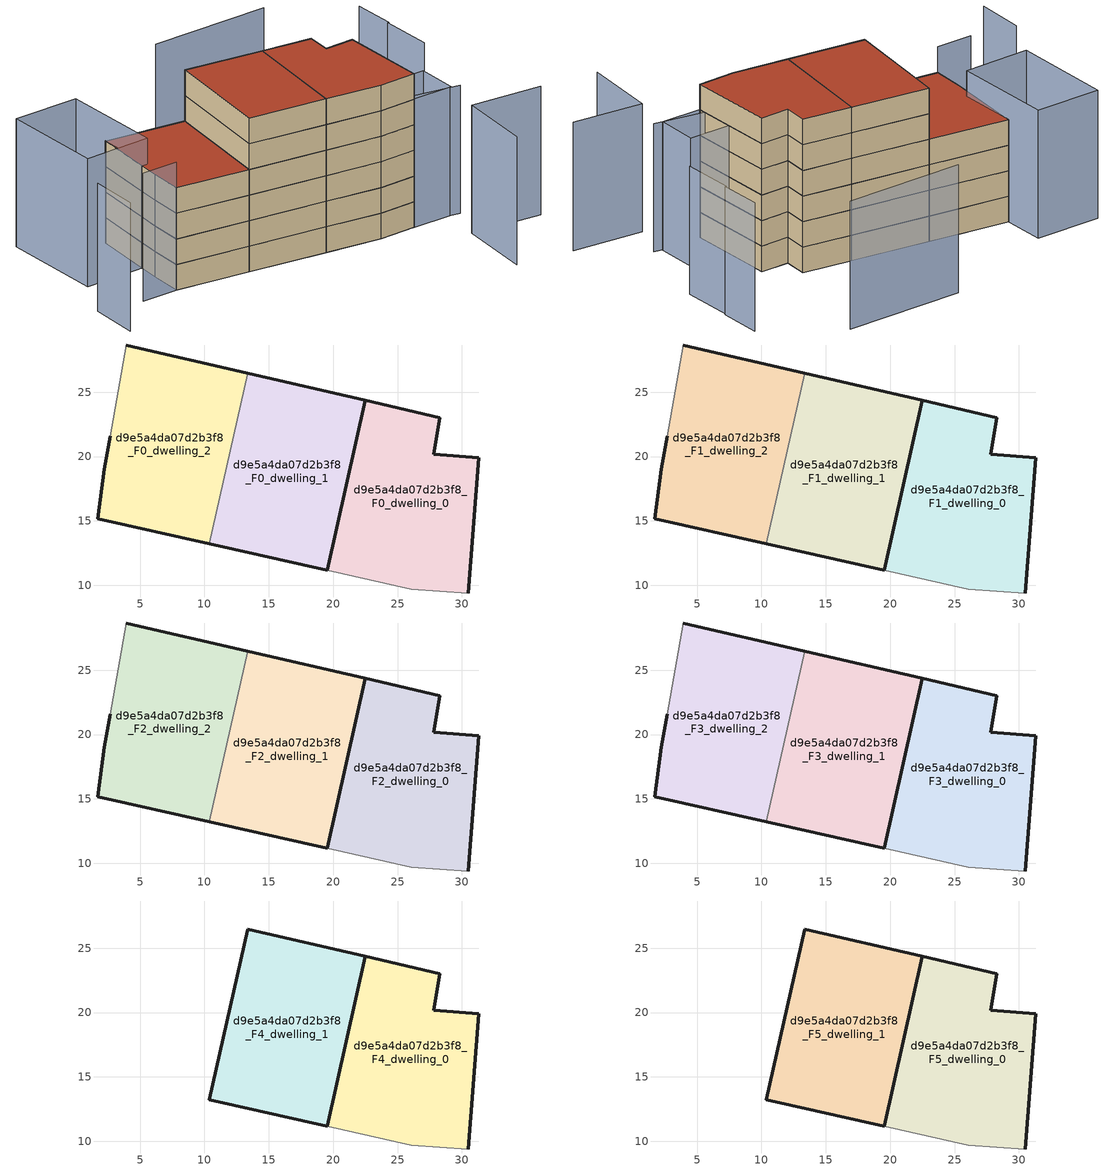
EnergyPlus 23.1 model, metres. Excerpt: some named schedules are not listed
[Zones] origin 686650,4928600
d9e5a4da07d2b3f8_F0_dwelling_0
 floor ground (EU_floor_Construction): 30.49,9.4 31.3,19.9 27.82,20.18 28.29,23.03 22.5,24.37 19.53,11.16 26.06,9.7 z0
 wall outside (EU_wall_Construction): 19.53,11.16 22.5,24.37 28.29,23.03 27.82,20.18 31.3,19.9 30.49,9.4 z0:3
 wall adiabatic (EU_wall_Construction): 30.49,9.4 26.06,9.7 19.53,11.16 z0:3
d9e5a4da07d2b3f8_F0_dwelling_1
 floor ground (EU_floor_Construction): 19.53,11.16 22.5,24.37 13.35,26.49 10.37,13.22 z0
 wall outside (EU_wall_Construction): 13.35,26.49 22.5,24.37 19.53,11.16 10.37,13.22 z0:3
 wall to d9e5a4da07d2b3f8_F0_dwelling_2 (EU_wall_Construction): 10.37,13.22 13.35,26.49 z0:3
d9e5a4da07d2b3f8_F0_dwelling_2
 floor ground (EU_floor_Construction): 10.37,13.22 13.35,26.49 3.94,28.67 2.66,21.59 2.2,19.02 1.72,15.17 z0
 wall outside (EU_wall_Construction): 10.37,13.22 1.72,15.17 2.2,19.02 2.66,21.59 / 3.94,28.67 13.35,26.49 z0:3
 wall adiabatic (EU_wall_Construction): 2.66,21.59 3.94,28.67 z0:3
d9e5a4da07d2b3f8_F1_dwelling_0
 floor to d9e5a4da07d2b3f8_F0_dwelling_0 (EU_floor_Construction): 30.49,9.4 31.3,19.9 27.82,20.18 28.29,23.03 22.5,24.37 19.53,11.16 26.06,9.7 z3
 wall outside (EU_wall_Construction): 19.53,11.16 22.5,24.37 28.29,23.03 27.82,20.18 31.3,19.9 30.49,9.4 z3:6
 wall adiabatic (EU_wall_Construction): 30.49,9.4 26.06,9.7 19.53,11.16 z3:6
d9e5a4da07d2b3f8_F1_dwelling_1
 floor to d9e5a4da07d2b3f8_F0_dwelling_1 (EU_floor_Construction): 19.53,11.16 22.5,24.37 13.35,26.49 10.37,13.22 z3
 wall outside (EU_wall_Construction): 13.35,26.49 22.5,24.37 19.53,11.16 10.37,13.22 z3:6
 wall to d9e5a4da07d2b3f8_F1_dwelling_2 (EU_wall_Construction): 10.37,13.22 13.35,26.49 z3:6
d9e5a4da07d2b3f8_F1_dwelling_2
 floor to d9e5a4da07d2b3f8_F0_dwelling_2 (EU_floor_Construction): 10.37,13.22 13.35,26.49 3.94,28.67 2.66,21.59 2.2,19.02 1.72,15.17 z3
 wall outside (EU_wall_Construction): 10.37,13.22 1.72,15.17 2.2,19.02 2.66,21.59 / 3.94,28.67 13.35,26.49 z3:6
 wall adiabatic (EU_wall_Construction): 2.66,21.59 3.94,28.67 z3:6
d9e5a4da07d2b3f8_F2_dwelling_0
 floor to d9e5a4da07d2b3f8_F1_dwelling_0 (EU_floor_Construction): 30.49,9.4 31.3,19.9 27.82,20.18 28.29,23.03 22.5,24.37 19.53,11.16 26.06,9.7 z6
 wall outside (EU_wall_Construction): 19.53,11.16 22.5,24.37 28.29,23.03 27.82,20.18 31.3,19.9 30.49,9.4 z6:9
 wall adiabatic (EU_wall_Construction): 30.49,9.4 26.06,9.7 19.53,11.16 z6:9
d9e5a4da07d2b3f8_F2_dwelling_1
 floor to d9e5a4da07d2b3f8_F1_dwelling_1 (EU_floor_Construction): 19.53,11.16 22.5,24.37 13.35,26.49 10.37,13.22 z6
 wall outside (EU_wall_Construction): 13.35,26.49 22.5,24.37 19.53,11.16 10.37,13.22 z6:9
 wall to d9e5a4da07d2b3f8_F2_dwelling_2 (EU_wall_Construction): 10.37,13.22 13.35,26.49 z6:9
d9e5a4da07d2b3f8_F2_dwelling_2
 floor to d9e5a4da07d2b3f8_F1_dwelling_2 (EU_floor_Construction): 10.37,13.22 13.35,26.49 3.94,28.67 2.66,21.59 2.2,19.02 1.72,15.17 z6
 wall outside (EU_wall_Construction): 10.37,13.22 1.72,15.17 2.2,19.02 2.66,21.59 / 3.94,28.67 13.35,26.49 z6:9
 wall adiabatic (EU_wall_Construction): 2.66,21.59 3.94,28.67 z6:9
d9e5a4da07d2b3f8_F3_dwelling_0
 floor to d9e5a4da07d2b3f8_F2_dwelling_0 (EU_floor_Construction): 30.49,9.4 31.3,19.9 27.82,20.18 28.29,23.03 22.5,24.37 19.53,11.16 26.06,9.7 z9
 wall outside (EU_wall_Construction): 19.53,11.16 22.5,24.37 28.29,23.03 27.82,20.18 31.3,19.9 30.49,9.4 z9:12
 wall adiabatic (EU_wall_Construction): 30.49,9.4 26.06,9.7 19.53,11.16 z9:12
d9e5a4da07d2b3f8_F3_dwelling_1
 floor to d9e5a4da07d2b3f8_F2_dwelling_1 (EU_floor_Construction): 19.53,11.16 22.5,24.37 13.35,26.49 10.37,13.22 z9
 wall outside (EU_wall_Construction): 13.35,26.49 22.5,24.37 19.53,11.16 10.37,13.22 z9:12
 wall to d9e5a4da07d2b3f8_F3_dwelling_2 (EU_wall_Construction): 10.37,13.22 13.35,26.49 z9:12
d9e5a4da07d2b3f8_F3_dwelling_2
 floor to d9e5a4da07d2b3f8_F2_dwelling_2 (EU_floor_Construction): 10.37,13.22 13.35,26.49 3.94,28.67 2.66,21.59 2.2,19.02 1.72,15.17 z9
 wall outside (EU_wall_Construction): 10.37,13.22 1.72,15.17 2.2,19.02 2.66,21.59 / 3.94,28.67 13.35,26.49 z9:12
 wall adiabatic (EU_wall_Construction): 2.66,21.59 3.94,28.67 z9:12
 roof outside (EU_roof_Construction): 13.35,26.49 10.37,13.22 1.72,15.17 2.2,19.02 2.66,21.59 3.94,28.67 z12
d9e5a4da07d2b3f8_F4_dwelling_0
 floor to d9e5a4da07d2b3f8_F3_dwelling_0 (EU_floor_Construction): 30.49,9.4 31.3,19.9 27.82,20.18 28.29,23.03 22.5,24.37 19.53,11.16 26.06,9.7 z12
 wall outside (EU_wall_Construction): 19.53,11.16 22.5,24.37 28.29,23.03 27.82,20.18 31.3,19.9 30.49,9.4 z12:15
 wall adiabatic (EU_wall_Construction): 30.49,9.4 26.06,9.7 19.53,11.16 z12:15
d9e5a4da07d2b3f8_F4_dwelling_1
 floor to d9e5a4da07d2b3f8_F3_dwelling_1 (EU_floor_Construction): 19.53,11.16 22.5,24.37 13.35,26.49 10.37,13.22 z12
 wall outside (EU_wall_Construction): 10.37,13.22 13.35,26.49 22.5,24.37 19.53,11.16 10.37,13.22 z12:15
d9e5a4da07d2b3f8_F5_dwelling_0
 floor to d9e5a4da07d2b3f8_F4_dwelling_0 (EU_floor_Construction): 30.49,9.4 31.3,19.9 27.82,20.18 28.29,23.03 22.5,24.37 19.53,11.16 26.06,9.7 z15
 wall outside (EU_wall_Construction): 19.53,11.16 22.5,24.37 28.29,23.03 27.82,20.18 31.3,19.9 30.49,9.4 z15:18
 wall adiabatic (EU_wall_Construction): 30.49,9.4 26.06,9.7 19.53,11.16 z15:18
 roof outside (EU_roof_Construction): 28.29,23.03 27.82,20.18 31.3,19.9 30.49,9.4 26.06,9.7 19.53,11.16 22.5,24.37 z18
d9e5a4da07d2b3f8_F5_dwelling_1
 floor to d9e5a4da07d2b3f8_F4_dwelling_1 (EU_floor_Construction): 19.53,11.16 22.5,24.37 13.35,26.49 10.37,13.22 z15
 wall outside (EU_wall_Construction): 10.37,13.22 13.35,26.49 22.5,24.37 19.53,11.16 10.37,13.22 z15:18
 roof outside (EU_roof_Construction): 22.5,24.37 19.53,11.16 10.37,13.22 13.35,26.49 z18
shading: -2.69,15.55 1.72,15.17 / -7.82,17.06 -8.54,11.2 / 33.85,36.4 19.51,37.64 / 30.81,13.89 31.3,19.9 / 40.53,18.69 41.02,24.9 / 41.16,24.88 41.55,29.92 / 18.6,13.51 36.37,8.61 / 32.3,-4.6 33.97,4.22 / 33.97,4.22 42.4,2.61 / -4.54,22.16 -3.58,34.32 / -3.58,34.32 4.34,33.69 / 4.34,33.69 3.37,21.53 / 3.37,21.53 -4.54,22.16 / 30.87,14.27 35.87,13.78 / 35.87,13.78 35.39,8.91 / 35.39,8.91 30.39,9.41 / 30.39,9.41 30.87,14.27 z0:15
[Building]
EU S2 Campaign: North Axis=0; Terrain=City; Solar Distribution=FullExterior
[Site:Location]
Bologna: Latitude=44.5; Longitude=11.25; Time Zone=1; Elevation=37
[SizingPeriod:WeatherFileDays]
AnnualSizingPeriod: Begin Month=1; Begin Day of Month=1; End Month=12; End Day of Month=31; Day of Week for Start Day=Monday; Use Weather File Daylight Saving Period=No; Use Weather File Rain and Snow Indicators=No
[MATERIAL]
EU_InternalMass_Material: Roughness=MediumRough; Thickness=0.1; Conductivity=1; Density=1800; Specific Heat=900; Thermal Absorptance=0.9; Solar Absorptance=0.7; Visible Absorptance=0.7
[MATERIAL:NOMASS] Roughness=MediumRough; Thermal Absorptance=0.9; Solar Absorptance=0.7; Visible Absorptance=0.7
Name | Thermal Resistance
EU_wall_NoMass | 0.905828
EU_roof_NoMass | 0.37593
EU_floor_NoMass | 0.67114
[CONSTRUCTION]
EU_wall_Construction: EU_wall_NoMass
EU_roof_Construction: EU_roof_NoMass
EU_floor_Construction: EU_floor_NoMass
EU_InternalMass_Construction: EU_InternalMass_Material
[ZONE] Type=1; Multiplier=1; Ceiling Height=autocalculate; Floor Area=autocalculate; Part of Total Floor Area=Yes
Name | Volume
d9e5a4da07d2b3f8_F0_dwelling_0 | 381.887
d9e5a4da07d2b3f8_F1_dwelling_0; d9e5a4da07d2b3f8_F2_dwelling_0; d9e5a4da07d2b3f8_F3_dwelling_0; d9e5a4da07d2b3f8_F4_dwelling_0; d9e5a4da07d2b3f8_F5_dwelling_0 | 381.885
d9e5a4da07d2b3f8_F0_dwelling_1 | 381.876
d9e5a4da07d2b3f8_F1_dwelling_1; d9e5a4da07d2b3f8_F2_dwelling_1; d9e5a4da07d2b3f8_F3_dwelling_1; d9e5a4da07d2b3f8_F4_dwelling_1; d9e5a4da07d2b3f8_F5_dwelling_1 | 381.877
d9e5a4da07d2b3f8_F0_dwelling_2; d9e5a4da07d2b3f8_F1_dwelling_2; d9e5a4da07d2b3f8_F2_dwelling_2; d9e5a4da07d2b3f8_F3_dwelling_2 | 381.902
[INTERNALMASS] Construction=EU_InternalMass_Construction
Name | Zone or ZoneList | Surface Area
d9e5a4da07d2b3f8_F0_dwelling_0_EU_InternalMass | d9e5a4da07d2b3f8_F0_dwelling_0 | 127.295
d9e5a4da07d2b3f8_F0_dwelling_1_EU_InternalMass | d9e5a4da07d2b3f8_F0_dwelling_1 | 127.292
d9e5a4da07d2b3f8_F0_dwelling_2_EU_InternalMass | d9e5a4da07d2b3f8_F0_dwelling_2 | 127.301
d9e5a4da07d2b3f8_F1_dwelling_0_EU_InternalMass | d9e5a4da07d2b3f8_F1_dwelling_0 | 127.295
d9e5a4da07d2b3f8_F1_dwelling_1_EU_InternalMass | d9e5a4da07d2b3f8_F1_dwelling_1 | 127.292
d9e5a4da07d2b3f8_F1_dwelling_2_EU_InternalMass | d9e5a4da07d2b3f8_F1_dwelling_2 | 127.301
d9e5a4da07d2b3f8_F2_dwelling_0_EU_InternalMass | d9e5a4da07d2b3f8_F2_dwelling_0 | 127.295
d9e5a4da07d2b3f8_F2_dwelling_1_EU_InternalMass | d9e5a4da07d2b3f8_F2_dwelling_1 | 127.292
d9e5a4da07d2b3f8_F2_dwelling_2_EU_InternalMass | d9e5a4da07d2b3f8_F2_dwelling_2 | 127.301
d9e5a4da07d2b3f8_F3_dwelling_0_EU_InternalMass | d9e5a4da07d2b3f8_F3_dwelling_0 | 127.295
d9e5a4da07d2b3f8_F3_dwelling_1_EU_InternalMass | d9e5a4da07d2b3f8_F3_dwelling_1 | 127.292
d9e5a4da07d2b3f8_F3_dwelling_2_EU_InternalMass | d9e5a4da07d2b3f8_F3_dwelling_2 | 127.301
d9e5a4da07d2b3f8_F4_dwelling_0_EU_InternalMass | d9e5a4da07d2b3f8_F4_dwelling_0 | 190.944
d9e5a4da07d2b3f8_F4_dwelling_1_EU_InternalMass | d9e5a4da07d2b3f8_F4_dwelling_1 | 190.946
d9e5a4da07d2b3f8_F5_dwelling_0_EU_InternalMass | d9e5a4da07d2b3f8_F5_dwelling_0 | 190.944
d9e5a4da07d2b3f8_F5_dwelling_1_EU_InternalMass | d9e5a4da07d2b3f8_F5_dwelling_1 | 190.946
[OTHEREQUIPMENT] Fuel Type=Electricity; Design Level Calculation Method=Watts/Area; Power per Zone Floor Area=1; Fraction Latent=0; Fraction Radiant=0; Fraction Lost=0; Carbon Dioxide Generation Rate=0; EndUse Subcategory=EU_Step8_InternalGains
Name | Zone or ZoneList or Space or SpaceList | Schedule
EU_Step8_InternalGain_d9e5a4da07d2b3f8_F0_dwelling_0_f000 | d9e5a4da07d2b3f8_F0_dwelling_0 | EU_Step8_GainSchedule_d9e5a4da07d2b3f8_F0_dwelling_0_f000
EU_Step8_InternalGain_d9e5a4da07d2b3f8_F0_dwelling_1_f000 | d9e5a4da07d2b3f8_F0_dwelling_1 | EU_Step8_GainSchedule_d9e5a4da07d2b3f8_F0_dwelling_1_f000
EU_Step8_InternalGain_d9e5a4da07d2b3f8_F0_dwelling_2_f000 | d9e5a4da07d2b3f8_F0_dwelling_2 | EU_Step8_GainSchedule_d9e5a4da07d2b3f8_F0_dwelling_2_f000
EU_Step8_InternalGain_d9e5a4da07d2b3f8_F1_dwelling_0_f000 | d9e5a4da07d2b3f8_F1_dwelling_0 | EU_Step8_GainSchedule_d9e5a4da07d2b3f8_F1_dwelling_0_f000
EU_Step8_InternalGain_d9e5a4da07d2b3f8_F1_dwelling_1_f000 | d9e5a4da07d2b3f8_F1_dwelling_1 | EU_Step8_GainSchedule_d9e5a4da07d2b3f8_F1_dwelling_1_f000
EU_Step8_InternalGain_d9e5a4da07d2b3f8_F1_dwelling_2_f000 | d9e5a4da07d2b3f8_F1_dwelling_2 | EU_Step8_GainSchedule_d9e5a4da07d2b3f8_F1_dwelling_2_f000
EU_Step8_InternalGain_d9e5a4da07d2b3f8_F2_dwelling_0_f000 | d9e5a4da07d2b3f8_F2_dwelling_0 | EU_Step8_GainSchedule_d9e5a4da07d2b3f8_F2_dwelling_0_f000
EU_Step8_InternalGain_d9e5a4da07d2b3f8_F2_dwelling_1_f000 | d9e5a4da07d2b3f8_F2_dwelling_1 | EU_Step8_GainSchedule_d9e5a4da07d2b3f8_F2_dwelling_1_f000
EU_Step8_InternalGain_d9e5a4da07d2b3f8_F2_dwelling_2_f000 | d9e5a4da07d2b3f8_F2_dwelling_2 | EU_Step8_GainSchedule_d9e5a4da07d2b3f8_F2_dwelling_2_f000
EU_Step8_InternalGain_d9e5a4da07d2b3f8_F3_dwelling_0_f000 | d9e5a4da07d2b3f8_F3_dwelling_0 | EU_Step8_GainSchedule_d9e5a4da07d2b3f8_F3_dwelling_0_f000
EU_Step8_InternalGain_d9e5a4da07d2b3f8_F3_dwelling_1_f000 | d9e5a4da07d2b3f8_F3_dwelling_1 | EU_Step8_GainSchedule_d9e5a4da07d2b3f8_F3_dwelling_1_f000
EU_Step8_InternalGain_d9e5a4da07d2b3f8_F3_dwelling_2_f000 | d9e5a4da07d2b3f8_F3_dwelling_2 | EU_Step8_GainSchedule_d9e5a4da07d2b3f8_F3_dwelling_2_f000
EU_Step8_InternalGain_d9e5a4da07d2b3f8_F4_dwelling_0_f000 | d9e5a4da07d2b3f8_F4_dwelling_0 | EU_Step8_GainSchedule_d9e5a4da07d2b3f8_F4_dwelling_0_f000
EU_Step8_InternalGain_d9e5a4da07d2b3f8_F4_dwelling_1_f000 | d9e5a4da07d2b3f8_F4_dwelling_1 | EU_Step8_GainSchedule_d9e5a4da07d2b3f8_F4_dwelling_1_f000
EU_Step8_InternalGain_d9e5a4da07d2b3f8_F5_dwelling_0_f000 | d9e5a4da07d2b3f8_F5_dwelling_0 | EU_Step8_GainSchedule_d9e5a4da07d2b3f8_F5_dwelling_0_f000
EU_Step8_InternalGain_d9e5a4da07d2b3f8_F5_dwelling_1_f000 | d9e5a4da07d2b3f8_F5_dwelling_1 | EU_Step8_GainSchedule_d9e5a4da07d2b3f8_F5_dwelling_1_f000
[ZONEVENTILATION:DESIGNFLOWRATE] Schedule=EU_AlwaysOn; Design Flow Rate Calculation Method=AirChanges/Hour; Air Changes per Hour=0.73129; Ventilation Type=Natural; Fan Pressure Rise=0; Fan Total Efficiency=1; Constant Term Coefficient=1; Temperature Term Coefficient=0; Velocity Term Coefficient=0; Velocity Squared Term Coefficient=0; Minimum Indoor Temperature=-100; Maximum Indoor Temperature=100; Delta Temperature=-100; Minimum Outdoor Temperature=-100; Maximum Outdoor Temperature=100; Maximum Wind Speed=40
Name | Zone or ZoneList or Space or SpaceList
EU_ConstantAir_d9e5a4da07d2b3f8_F0_dwelling_0 | d9e5a4da07d2b3f8_F0_dwelling_0
EU_ConstantAir_d9e5a4da07d2b3f8_F0_dwelling_1 | d9e5a4da07d2b3f8_F0_dwelling_1
EU_ConstantAir_d9e5a4da07d2b3f8_F0_dwelling_2 | d9e5a4da07d2b3f8_F0_dwelling_2
EU_ConstantAir_d9e5a4da07d2b3f8_F1_dwelling_0 | d9e5a4da07d2b3f8_F1_dwelling_0
EU_ConstantAir_d9e5a4da07d2b3f8_F1_dwelling_1 | d9e5a4da07d2b3f8_F1_dwelling_1
EU_ConstantAir_d9e5a4da07d2b3f8_F1_dwelling_2 | d9e5a4da07d2b3f8_F1_dwelling_2
EU_ConstantAir_d9e5a4da07d2b3f8_F2_dwelling_0 | d9e5a4da07d2b3f8_F2_dwelling_0
EU_ConstantAir_d9e5a4da07d2b3f8_F2_dwelling_1 | d9e5a4da07d2b3f8_F2_dwelling_1
EU_ConstantAir_d9e5a4da07d2b3f8_F2_dwelling_2 | d9e5a4da07d2b3f8_F2_dwelling_2
EU_ConstantAir_d9e5a4da07d2b3f8_F3_dwelling_0 | d9e5a4da07d2b3f8_F3_dwelling_0
EU_ConstantAir_d9e5a4da07d2b3f8_F3_dwelling_1 | d9e5a4da07d2b3f8_F3_dwelling_1
EU_ConstantAir_d9e5a4da07d2b3f8_F3_dwelling_2 | d9e5a4da07d2b3f8_F3_dwelling_2
EU_ConstantAir_d9e5a4da07d2b3f8_F4_dwelling_0 | d9e5a4da07d2b3f8_F4_dwelling_0
EU_ConstantAir_d9e5a4da07d2b3f8_F4_dwelling_1 | d9e5a4da07d2b3f8_F4_dwelling_1
EU_ConstantAir_d9e5a4da07d2b3f8_F5_dwelling_0 | d9e5a4da07d2b3f8_F5_dwelling_0
EU_ConstantAir_d9e5a4da07d2b3f8_F5_dwelling_1 | d9e5a4da07d2b3f8_F5_dwelling_1
[HVACTEMPLATE:THERMOSTAT] Constant Heating Setpoint=20; Constant Cooling Setpoint=50
EU_HeatOnly_d9e5a4da07d2b3f8_F0_dwelling_0; EU_HeatOnly_d9e5a4da07d2b3f8_F0_dwelling_1; EU_HeatOnly_d9e5a4da07d2b3f8_F0_dwelling_2; EU_HeatOnly_d9e5a4da07d2b3f8_F1_dwelling_0; EU_HeatOnly_d9e5a4da07d2b3f8_F1_dwelling_1; EU_HeatOnly_d9e5a4da07d2b3f8_F1_dwelling_2; EU_HeatOnly_d9e5a4da07d2b3f8_F2_dwelling_0; EU_HeatOnly_d9e5a4da07d2b3f8_F2_dwelling_1; EU_HeatOnly_d9e5a4da07d2b3f8_F2_dwelling_2; EU_HeatOnly_d9e5a4da07d2b3f8_F3_dwelling_0; EU_HeatOnly_d9e5a4da07d2b3f8_F3_dwelling_1; EU_HeatOnly_d9e5a4da07d2b3f8_F3_dwelling_2; EU_HeatOnly_d9e5a4da07d2b3f8_F4_dwelling_0; EU_HeatOnly_d9e5a4da07d2b3f8_F4_dwelling_1; EU_HeatOnly_d9e5a4da07d2b3f8_F5_dwelling_0; EU_HeatOnly_d9e5a4da07d2b3f8_F5_dwelling_1
[HVACTEMPLATE:ZONE:IDEALLOADSAIRSYSTEM] System Availability Schedule=EU_AlwaysOn; Maximum Heating Supply Air Temperature=50; Minimum Cooling Supply Air Temperature=13; Maximum Heating Supply Air Humidity Ratio=0.0156; Minimum Cooling Supply Air Humidity Ratio=0.0077; Heating Limit=NoLimit; Cooling Limit=NoLimit; Heating Availability Schedule=EU_AlwaysOn; Cooling Availability Schedule=EU_CoolingOff; Dehumidification Control Type=ConstantSensibleHeatRatio; Cooling Sensible Heat Ratio=0.7; Dehumidification Setpoint=60; Humidification Control Type=None; Humidification Setpoint=30; Outdoor Air Method=None; Outdoor Air Flow Rate per Person=0.00944; Outdoor Air Flow Rate per Zone Floor Area=0; Outdoor Air Flow Rate per Zone=0; Demand Controlled Ventilation Type=None; Outdoor Air Economizer Type=NoEconomizer; Heat Recovery Type=None; Sensible Heat Recovery Effectiveness=0.7; Latent Heat Recovery Effectiveness=0.65
Name | Template Thermostat
d9e5a4da07d2b3f8_F0_dwelling_0 | EU_HeatOnly_d9e5a4da07d2b3f8_F0_dwelling_0
d9e5a4da07d2b3f8_F0_dwelling_1 | EU_HeatOnly_d9e5a4da07d2b3f8_F0_dwelling_1
d9e5a4da07d2b3f8_F0_dwelling_2 | EU_HeatOnly_d9e5a4da07d2b3f8_F0_dwelling_2
d9e5a4da07d2b3f8_F1_dwelling_0 | EU_HeatOnly_d9e5a4da07d2b3f8_F1_dwelling_0
d9e5a4da07d2b3f8_F1_dwelling_1 | EU_HeatOnly_d9e5a4da07d2b3f8_F1_dwelling_1
d9e5a4da07d2b3f8_F1_dwelling_2 | EU_HeatOnly_d9e5a4da07d2b3f8_F1_dwelling_2
d9e5a4da07d2b3f8_F2_dwelling_0 | EU_HeatOnly_d9e5a4da07d2b3f8_F2_dwelling_0
d9e5a4da07d2b3f8_F2_dwelling_1 | EU_HeatOnly_d9e5a4da07d2b3f8_F2_dwelling_1
d9e5a4da07d2b3f8_F2_dwelling_2 | EU_HeatOnly_d9e5a4da07d2b3f8_F2_dwelling_2
d9e5a4da07d2b3f8_F3_dwelling_0 | EU_HeatOnly_d9e5a4da07d2b3f8_F3_dwelling_0
d9e5a4da07d2b3f8_F3_dwelling_1 | EU_HeatOnly_d9e5a4da07d2b3f8_F3_dwelling_1
d9e5a4da07d2b3f8_F3_dwelling_2 | EU_HeatOnly_d9e5a4da07d2b3f8_F3_dwelling_2
